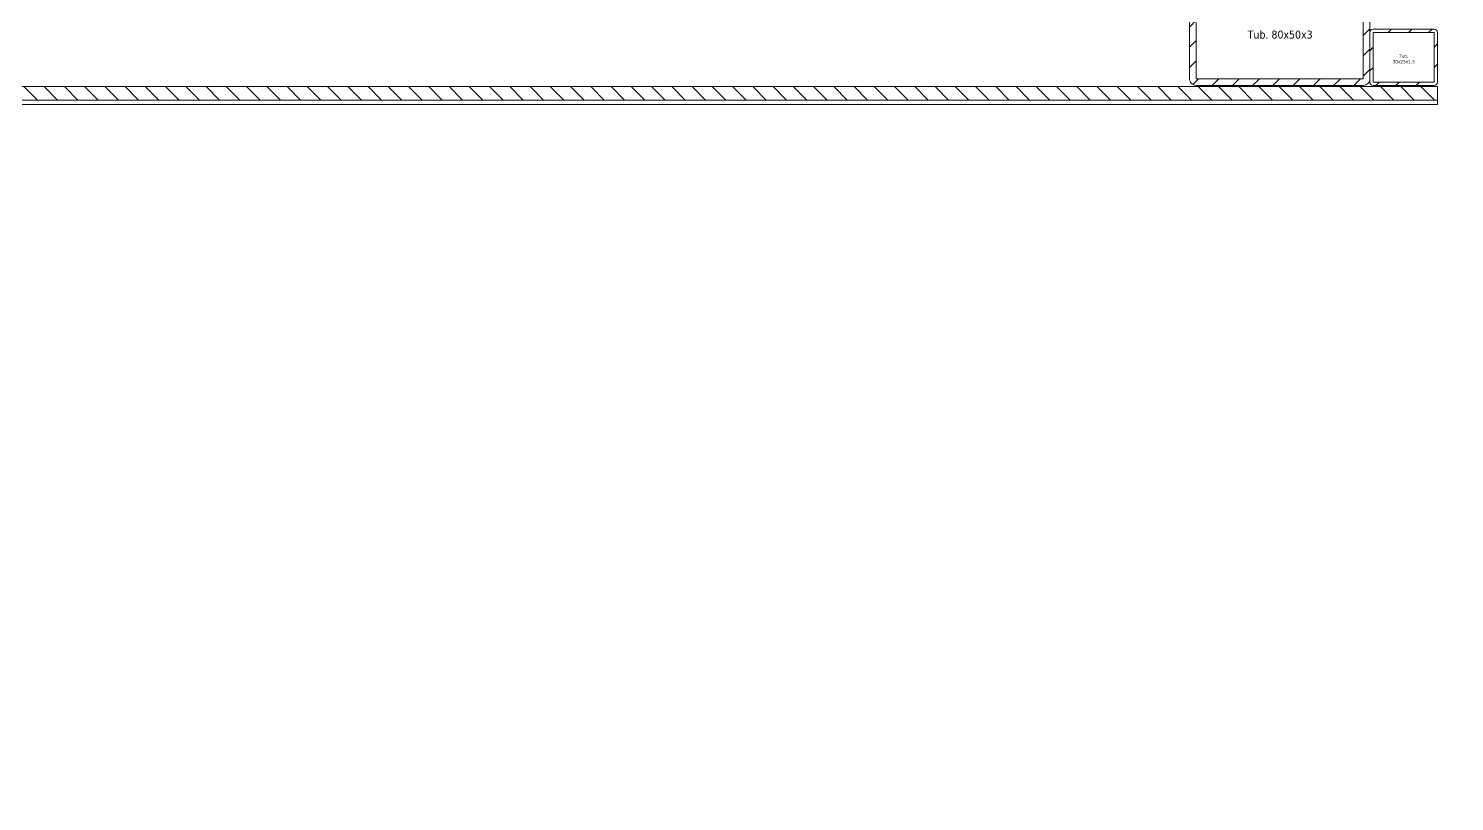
# Model space of a CAD drawing. Header units: millimetres. Extents: x -853320 to 19484, y -510814 to 9708.
# Drawn here: x 15236 to 15869, y 2796 to 3139 of the extents above; entities that cross this region are included whole.
import ezdxf

# ---------------------------------------------------------------- set-up
doc = ezdxf.new("R2010")
doc.units = ezdxf.units.MM
doc.layers.add('DS_ST_quote 1_50', color=7, linetype='Continuous')
doc.layers.add('F_PARETI_slider', color=1, linetype='Continuous', lineweight=5, true_color=0xff0000)
doc.styles.add('ARIAL', font='arial.ttf')
doc.styles.add('Tahoma', font='tahoma.ttf')
doc.dimstyles.new('ISO-100', dxfattribs={"dimtxt": 100, "dimasz": 5, "dimexe": 0.25, "dimexo": 6, "dimgap": 6, "dimtad": 1, "dimtxsty": 'ARIAL', "dimblk": 'ARCHTICK', "dimcen": 2.5, "dimdle": 15, "dimse1": 1, "dimse2": 1, "dimclrd": 256, "dimclre": 256, "dimclrt": 256, "dimadec": 0, "dimazin": 0, "dimtfac": 1, "dimtmove": 0, "dimatfit": 3, "dimldrblk": 'ARCHTICK', "dimfxl": 1, "dimlwd": -1, "dimlwe": -1, "dimarcsym": 0})

# ---------------------------------------------------------------- blocks, each defined once
blk = doc.blocks.new('SLIDER grande_lato ingresso_pianta_rev.01')
at = {"lineweight": 9}
h = blk.add_hatch(dxfattribs=at)
h.set_pattern_fill('ANSI31', color=1, scale=2)
h.set_pattern_definition([(45, (-188430.0826, -35464.952), (-4.49012806, 4.49012806), [])])
edge = h.paths.add_edge_path()
edge.add_line((276666.48, -75769.85), (276666.48, -75747.85))
edge.add_arc((276664.98, -75747.85), 1.5, 0, 90)
edge.add_line((276664.98, -75746.35), (276637.98, -75746.35))
edge.add_arc((276637.98, -75747.85), 1.5, 90, 180)
edge.add_line((276636.48, -75747.85), (276636.48, -75769.85))
edge.add_arc((276637.98, -75769.85), 1.5, 180, 270)
edge.add_line((276637.98, -75771.35), (276664.98, -75771.35))
edge.add_arc((276664.98, -75769.85), 1.5, 270, 360)
h.paths.add_polyline_path([(276664.98, -75769.85), (276664.98, -75747.85), (276637.98, -75747.85), (276637.98, -75769.85)], flags=16)
at = {"linetype": 'Continuous', "lineweight": 9}
h = blk.add_hatch(dxfattribs=at)
h.set_pattern_fill('ANSI31', color=34, scale=2, angle=90, style=0)
h.set_pattern_definition([(135, (0, 0.505), (-4.49012806, -4.49012806), [])])
h.paths.add_polyline_path([(274306.48, -75771.85), (276666.48, -75771.85), (276666.48, -75777.85), (274306.48, -75777.85)])
at = {"color": 1, "lineweight": 9}
blk.add_lwpolyline([(276666.48, -75769.85), (276666.48, -75747.85, 0.414214), (276664.98, -75746.35), (276637.98, -75746.35, 0.414214), (276636.48, -75747.85), (276636.48, -75769.85, 0.414214), (276637.98, -75771.35), (276664.98, -75771.35, 0.414214)], format="xyb", close=True, dxfattribs=at)
blk.add_lwpolyline([(276664.98, -75769.85), (276664.98, -75747.85), (276637.98, -75747.85), (276637.98, -75769.85)], close=True, dxfattribs=at)
at = {"color": 32, "linetype": 'ByBlock', "lineweight": 9}
blk.add_lwpolyline([(274306.48, -75771.85), (276666.48, -75771.85), (276666.48, -75777.85), (274306.48, -75777.85)], close=True, dxfattribs=at)
blk.add_lwpolyline([(276666.48, -75779.85), (274306.48, -75779.85), (274306.48, -75777.85), (276666.48, -75777.85)], close=True)
at = {"color": 30, "lineweight": 9, "insert": (276596.69, -75748.83), "char_height": 3.549, "width": 31.8549, "attachment_point": 5, "style": 'Tahoma', "bg_fill": 3, "box_fill_scale": 1.1, "bg_fill_color": 256, "bg_fill_true_color": 13158600, "bg_fill_transparency": 0}
blk.add_mtext('Tub. 80x50x3', dxfattribs=at)
at = {"lineweight": 9}
h = blk.add_hatch(dxfattribs=at)
h.set_pattern_fill('ANSI31', color=1, scale=2)
h.set_pattern_definition([(45, (-188445.0826, -36179.7127), (-4.49012806, 4.49012806), [])])
edge = h.paths.add_edge_path()
edge.add_line((276636.48, -75768.35), (276636.48, -75724.35))
edge.add_arc((276633.48, -75724.35), 3, 0, 90)
edge.add_line((276633.48, -75721.35), (276559.48, -75721.35))
edge.add_arc((276559.48, -75724.35), 3, 90, 180)
edge.add_line((276556.48, -75724.35), (276556.48, -75768.35))
edge.add_arc((276559.48, -75768.35), 3, 180, 270)
edge.add_line((276559.48, -75771.35), (276633.48, -75771.35))
edge.add_arc((276633.48, -75768.35), 3, 270, 360)
h.paths.add_polyline_path([(276633.48, -75768.35), (276633.48, -75724.35), (276559.48, -75724.35), (276559.48, -75768.35)], flags=16)
at = {"color": 1, "lineweight": 9}
blk.add_lwpolyline([(276636.48, -75768.35), (276636.48, -75724.35, 0.414214), (276633.48, -75721.35), (276559.48, -75721.35, 0.414214), (276556.48, -75724.35), (276556.48, -75768.35, 0.414214), (276559.48, -75771.35), (276633.48, -75771.35, 0.414214)], format="xyb", close=True, dxfattribs=at)
blk.add_lwpolyline([(276633.48, -75768.35), (276633.48, -75724.35), (276559.48, -75724.35), (276559.48, -75768.35)], close=True, dxfattribs=at)
at = {"color": 30, "lineweight": 9, "insert": (276651.49, -75759.67), "char_height": 1.5, "width": 25.3624, "attachment_point": 5, "style": 'Tahoma', "bg_fill": 3, "box_fill_scale": 1.1, "bg_fill_color": 256, "bg_fill_true_color": 13158600, "bg_fill_transparency": 0}
blk.add_mtext('Tub. \\P{\\C6;30}x25x1,5', dxfattribs=at)
blk = doc.blocks.new('_ArchTick')
at = {"color": 0, "linetype": 'ByBlock', "const_width": 0.15}
blk.add_lwpolyline([(-0.5, -0.5), (0.5, 0.5)], dxfattribs=at)
blk = doc.blocks.new('*D146')
at = {"layer": 'Defpoints', "color": 0, "transparency": 16777216}
for p in [(5588.56, 7348.81), (19268.52, 2810.66), (19483.82, 2810.66)]:
    blk.add_point(p, dxfattribs=at)
at = {"layer": 'DS_ST_quote 1_50', "transparency": 16777216}
blk.add_line((19268.52, 7363.81), (19268.52, 2795.66), dxfattribs=at)
at = {"layer": 'DS_ST_quote 1_50', "transparency": 16777216, "xscale": 5, "yscale": 5, "zscale": 5}
for p, rotation in [((19268.52, 7348.81), 90), ((19268.52, 2810.66), 270)]:
    blk.add_blockref('_ArchTick', p, dxfattribs=dict(at, rotation=rotation))
at = {"layer": 'DS_ST_quote 1_50', "transparency": 16777216, "insert": (19202.43, 5079.74), "char_height": 100, "attachment_point": 5, "rotation": 90, "style": 'ARIAL'}
blk.add_mtext('4538,15', dxfattribs=at)

msp = doc.modelspace()

# ---------------------------------------------------------------- block references
at = {"layer": 'F_PARETI_slider', "linetype": 'ByBlock', "lineweight": 13}
msp.add_blockref('SLIDER grande_lato ingresso_pianta_rev.01', (-260805.128, 78884.665), dxfattribs=at)

# ---------------------------------------------------------------- next in the draw order: dimensions: what is measured, and where the dimension line sits
at = {"layer": 'DS_ST_quote 1_50', "color": 4}
dim = msp.add_linear_dim(base=(19268.5243, 2810.6601), p1=(5588.556, 7348.8148), p2=(19483.824, 2810.6601), angle=90, dimstyle='ISO-100', dxfattribs=at)
dim.commit()
dim.dimension.update_dxf_attribs({"geometry": '*D146', "text_midpoint": (19202.4288, 5079.7375)})

doc.saveas('drawing.dxf')
